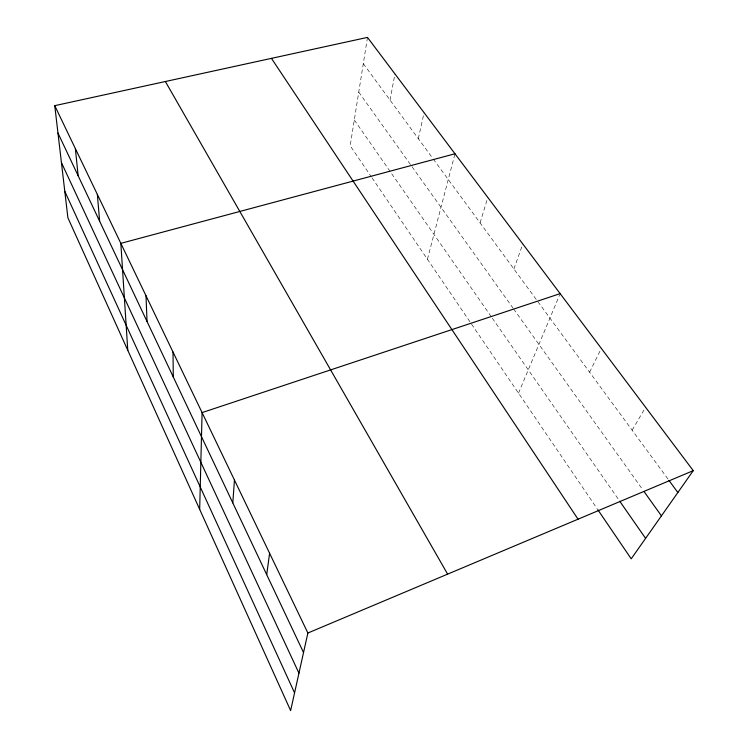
<?xml version="1.0" encoding="UTF-8"?>
<svg xmlns="http://www.w3.org/2000/svg" width="748" height="748" viewBox="0 0 748 748"><rect width="100%" height="100%" fill="white"/><g stroke="black" fill="none" stroke-linecap="round" stroke-linejoin="round"><path stroke-width="0.56" stroke-dasharray="3.74 2.81" d="M367.483 37.4L350.195 145.738L371.391 176.893M390.026 100.101L394.972 73.959M418.3 138.661L424.088 112.686M427.435 259.266L454.99 153.779M480.066 222.876L487.836 197.463M513.885 268.981L522.815 243.988M518.523 393.168L559.7 294.703M589.592 372.186L601.327 348.409M632.125 430.184L645.58 407.258M363.294 63.655L432.606 158.155M433.288 159.081L668.301 479.505M358.75 92.126L410.708 164.869M412.045 166.739L512.941 307.998M513.605 308.933L642.607 489.529M354.3 119.998L491.679 317.302M492.334 318.237L619.092 500.281M372.036 177.837L470.913 323.183M471.558 324.136L597.091 508.649"/><path stroke-width="1.12" d="M199.679 509.379L202.082 412.606L560.149 293.637M232.806 502.908L234.451 480.057M266.709 574.632L269.598 553.268M54.754 105.664L307.877 633.014L290.626 710.6L67.9 217.799L54.754 105.664L367.483 37.4L693.246 470.651L631.209 558.812L597.745 509.612M307.877 633.014L693.246 470.651M454.99 153.779L120.839 243.352L127.777 350.279M668.983 480.431L677.856 492.53M643.953 491.408L661.428 515.877M619.746 501.235L645.599 538.364M271.44 58.363L578.045 519.187M165.373 81.513L447.622 574.137M57.961 133.051L303.529 652.537M61.43 162.597L298.948 673.181M64.805 191.366L294.562 692.863M75.37 148.618L78.147 175.743M97.352 194.415L99.634 221.193M146 295.769L147.047 321.5M173.012 352.037L173.293 377.029"/></g></svg>
